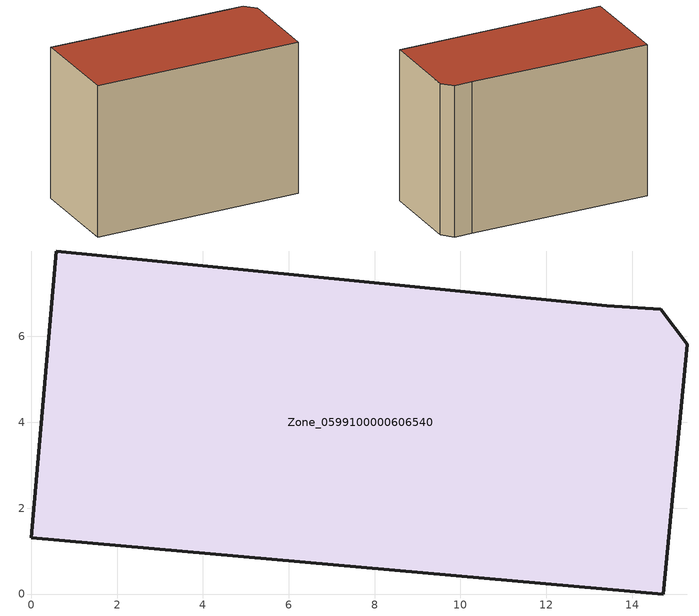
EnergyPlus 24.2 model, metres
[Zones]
Zone_0599100000606540
 floor ground (C_G): 0,1.31 0.58,7.99 13.4,6.71 14.66,6.63 15.28,5.82 14.73,0 z0
 wall outside (C_F): 14.73,0 15.28,5.82 14.66,6.63 13.4,6.71 0.58,7.99 0,1.31 14.73,0 z0:10.92
 roof outside (C_R): 0,1.31 14.73,0 15.28,5.82 14.66,6.63 13.4,6.71 0.58,7.99 z10.92
[BUILDING]
Pand.0599100000606540: North Axis=0; Terrain=City; Loads Convergence Tolerance Value=0.04; Temperature Convergence Tolerance Value=0.4; Solar Distribution=FullExterior; Maximum Number of Warmup Days=25; Minimum Number of Warmup Days=1
[Site:Location]
Rotterdam.The.Hague.AP_ZH_NLD Design_Conditions: Latitude=51.96; Longitude=4.45; Time Zone=1; Elevation=-4.5
[SITE:GROUNDTEMPERATURE:BUILDINGSURFACE]
18, 18, 18, 18, 18, 18, 18, 18, 18, 18, 18, 18
[MATERIAL] Thermal Absorptance=0.9; Solar Absorptance=0.7; Visible Absorptance=0.7
Name | Roughness | Thickness | Conductivity | Density | Specific Heat
G.TI.1946 | MediumSmooth | 0.15 | 1 | 540 | 1210
F.TI.1946 | Rough | 0.3 | 0.857143 | 1920 | 840
R.TI.1946 | MediumRough | 0.2 | 0.1 | 1500 | 1000
[CONSTRUCTION]
C_G: G.TI.1946
C_F: F.TI.1946
C_R: R.TI.1946
[ZONE]
Zone_0599100000606540: Type=1; Multiplier=1; Ceiling Height=Autocalculate; Volume=Autocalculate; Floor Area=autocalculate; Part of Total Floor Area=Yes
[ZONEINFILTRATION:DESIGNFLOWRATE]
Infil_Zone_0599100000606540: Zone or ZoneList or Space or SpaceList=Zone_0599100000606540; Schedule=AlwaysOn; Design Flow Rate Calculation Method=Flow/Area; Flow Rate per Floor Area=0.003; Constant Term Coefficient=1; Temperature Term Coefficient=0; Velocity Term Coefficient=0; Velocity Squared Term Coefficient=0
[HVACTEMPLATE:ZONE:IDEALLOADSAIRSYSTEM]
Zone_0599100000606540: Maximum Heating Supply Air Temperature=50; Minimum Cooling Supply Air Temperature=13; Maximum Heating Supply Air Humidity Ratio=0.0156; Minimum Cooling Supply Air Humidity Ratio=0.0077; Heating Limit=NoLimit; Cooling Limit=NoLimit; Dehumidification Control Type=ConstantSensibleHeatRatio; Cooling Sensible Heat Ratio=0.7; Dehumidification Setpoint=60; Humidification Control Type=None; Humidification Setpoint=30; Outdoor Air Method=None; Outdoor Air Flow Rate per Person=0.00944; Outdoor Air Flow Rate per Zone Floor Area=0; Outdoor Air Flow Rate per Zone=0; Demand Controlled Ventilation Type=None; Outdoor Air Economizer Type=NoEconomizer; Heat Recovery Type=None; Sensible Heat Recovery Effectiveness=0.7; Latent Heat Recovery Effectiveness=0.65
[ZONECONTROL:THERMOSTAT]
ThermostatControl_Zone_0599100000606540: Zone or ZoneList=Zone_0599100000606540; Control Type Schedule=DualSetpointControlType; Control 1=Thermostat_Zone_0599100000606540; Temperature Difference Between Cutout And Setpoint=0
[THERMOSTATSETPOINT:DUALSETPOINT]
Thermostat_Zone_0599100000606540: Heating Setpoint Temperature Schedule=HeatingSetpoint_Zone_0599100000606540; Cooling Setpoint Temperature Schedule=CoolingSetpoint_Zone_0599100000606540
[SCHEDULE:COMPACT]
HeatingSetpoint_Zone_0599100000606540: Through: 12/31, For: AllDays, Until: 24:00, 21
CoolingSetpoint_Zone_0599100000606540: Through: 12/31, For: AllDays, Until: 24:00, 24
DualSetpointControlType: Through: 12/31, For: AllDays, Until: 24:00, 4
AlwaysOn: Through: 12/31, For: AllDays, Until: 24:00, 1
